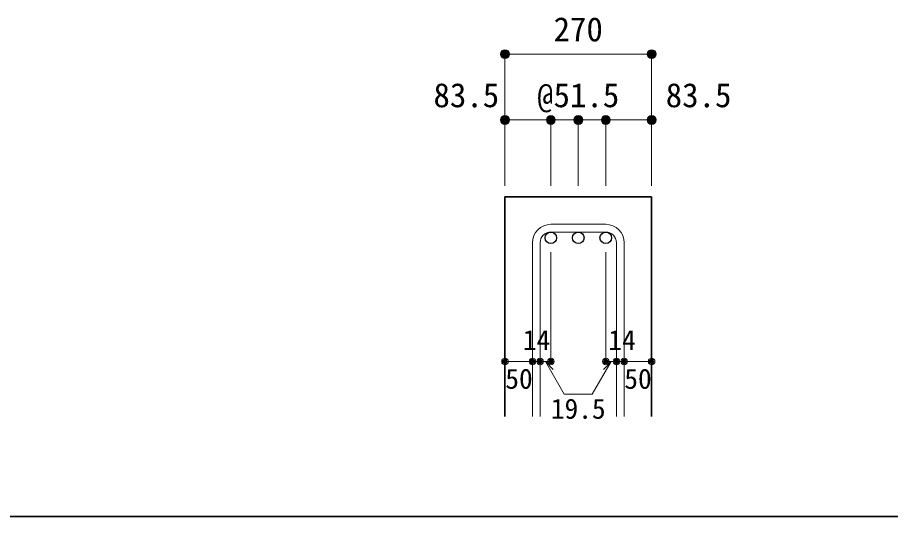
# Model space of a CAD drawing. Units: millimetres at full size, sheet at 1:20; details may follow other scales. Extents: x -3982 to 3969, y -2797 to 2801.
# Drawn here: x -628 to 962, y 2 to 911 of the extents above; entities that cross this region are included whole.
import ezdxf
from ezdxf.enums import TextEntityAlignment as Align

# ---------------------------------------------------------------- set-up
doc = ezdxf.new("R2010")
doc.units = ezdxf.units.MM
doc.header["$LTSCALE"] = 20
doc.header["$PDMODE"] = 32
doc.header["$PDSIZE"] = 12
for name, color, linetype, lineweight in [('6-1_躯体線', 2, 'Continuous', 35), ('6-5_梁主筋', 7, 'Continuous', 18), ('6-6_S.T.P.', 7, 'Continuous', 18), ('6-D_寸法', 4, 'Continuous', 9), ('F-0_枠', 6, 'Continuous', 40)]:
    doc.layers.add(name, color=color, linetype=linetype, lineweight=lineweight)
doc.styles.add('ＭＳ ゴシック', font='')
doc.styles.get('ＭＳ ゴシック').set_extended_font_data('MS Gothic')

msp = doc.modelspace()

# ---------------------------------------------------------------- linework, layer by layer
at = {"layer": '6-1_躯体線'}
for p, q in [((259.79, 584.12), (259.79, 184.12)), ((259.79, 584.12), (526.79, 584.12)), ((526.79, 584.12), (526.79, 184.12))]:
    msp.add_line(p, q, dxfattribs=at)
at = {"layer": '6-5_梁主筋', "color": 3, "lineweight": 25}
for centre in [(343.29, 509.62), (393.29, 509.62), (443.29, 509.62)]:
    msp.add_circle(centre, 10.5, dxfattribs=at)
at = {"layer": '6-6_S.T.P.'}
for p, q in [((443.29, 534.12), (343.29, 534.12)), ((443.29, 520.12), (343.29, 520.12)), ((309.79, 500.62), (309.79, 184.12)), ((323.79, 500.62), (323.79, 184.12)), ((462.79, 500.62), (462.79, 184.12)), ((476.79, 500.62), (476.79, 184.12))]:
    msp.add_line(p, q, dxfattribs=at)
for centre, radius, start, end in [((343.29, 500.62), 33.5, 90, 180), ((443.29, 500.62), 33.5, 0, 90), ((343.29, 500.62), 19.5, 90, 180), ((443.29, 500.62), 19.5, 0, 90)]:
    msp.add_arc(centre, radius, start, end, dxfattribs=at)
at = {"layer": '6-D_寸法'}
for p, q in [((259.79, 844.12), (526.79, 844.12)), ((526.79, 844.12), (526.79, 724.12)), ((259.79, 724.12), (259.79, 604.12)), ((343.29, 724.12), (343.29, 604.12)), ((343.29, 724.12), (393.29, 724.12)), ((393.29, 724.12), (393.29, 604.12)), ((393.29, 724.12), (526.79, 724.12)), ((443.29, 724.12), (443.29, 604.12)), ((526.79, 724.12), (526.79, 604.12)), ((343.29, 284.12), (343.29, 483.45)), ((443.29, 284.12), (443.29, 483.45)), ((259.79, 284.12), (309.79, 284.12)), ((309.79, 284.12), (343.29, 284.12)), ((333.54, 284.12), (347.68, 269.98)), ((333.54, 284.12), (367.76, 224.85)), ((453.04, 284.12), (418.82, 224.85)), ((453.04, 284.12), (438.9, 269.98)), ((443.29, 284.12), (526.79, 284.12)), ((462.79, 284.12), (476.79, 284.12)), ((367.76, 224.85), (418.82, 224.85))]:
    msp.add_line(p, q, dxfattribs=at)
msp.add_lwpolyline([(259.79, 844.12), (259.79, 724.12), (343.29, 724.12)], dxfattribs=at)
for centre, radius in [((259.79, 844.12), 8), ((259.79, 844.12), 7.2), ((259.79, 844.12), 6.4), ((259.79, 844.12), 5.6), ((259.79, 844.12), 4.8), ((259.79, 844.12), 4), ((259.79, 844.12), 3.2), ((259.79, 844.12), 2.4), ((259.79, 844.12), 1.6), ((259.79, 844.12), 0.8), ((526.79, 844.12), 8), ((526.79, 844.12), 7.2), ((526.79, 844.12), 6.4), ((526.79, 844.12), 5.6), ((526.79, 844.12), 4.8), ((526.79, 844.12), 4), ((526.79, 844.12), 3.2), ((526.79, 844.12), 2.4), ((526.79, 844.12), 1.6), ((526.79, 844.12), 0.8), ((259.79, 724.12), 8), ((259.79, 724.12), 7.2), ((343.29, 724.12), 8), ((343.29, 724.12), 7.2), ((393.29, 724.12), 8), ((393.29, 724.12), 7.2), ((443.29, 724.12), 8), ((443.29, 724.12), 7.2), ((526.79, 724.12), 8), ((526.79, 724.12), 7.2), ((259.79, 724.12), 6.4), ((259.79, 724.12), 5.6), ((259.79, 724.12), 4.8), ((259.79, 724.12), 4), ((259.79, 724.12), 3.2), ((259.79, 724.12), 2.4), ((259.79, 724.12), 1.6), ((259.79, 724.12), 0.8), ((343.29, 724.12), 6.4), ((343.29, 724.12), 5.6), ((343.29, 724.12), 4.8), ((343.29, 724.12), 4), ((343.29, 724.12), 3.2), ((343.29, 724.12), 2.4), ((343.29, 724.12), 1.6), ((343.29, 724.12), 0.8), ((393.29, 724.12), 6.4), ((393.29, 724.12), 5.6), ((393.29, 724.12), 4.8), ((393.29, 724.12), 4), ((393.29, 724.12), 3.2), ((393.29, 724.12), 2.4), ((393.29, 724.12), 1.6), ((393.29, 724.12), 0.8), ((443.29, 724.12), 6.4), ((443.29, 724.12), 5.6), ((443.29, 724.12), 4.8), ((443.29, 724.12), 4), ((443.29, 724.12), 3.2), ((443.29, 724.12), 2.4), ((443.29, 724.12), 1.6), ((443.29, 724.12), 0.8), ((526.79, 724.12), 6.4), ((526.79, 724.12), 5.6), ((526.79, 724.12), 4.8), ((526.79, 724.12), 4), ((526.79, 724.12), 3.2), ((526.79, 724.12), 2.4), ((526.79, 724.12), 1.6), ((526.79, 724.12), 0.8), ((259.79, 284.12), 4), ((259.79, 284.12), 3.6), ((259.79, 284.12), 3.2), ((259.79, 284.12), 2.8), ((259.79, 284.12), 2.4), ((259.79, 284.12), 2), ((309.79, 284.12), 4), ((309.79, 284.12), 3.6), ((309.79, 284.12), 3.2), ((309.79, 284.12), 2.8), ((309.79, 284.12), 2.4), ((309.79, 284.12), 2), ((323.79, 284.12), 4), ((323.79, 284.12), 3.6), ((323.79, 284.12), 3.2), ((323.79, 284.12), 2.8), ((323.79, 284.12), 2.4), ((323.79, 284.12), 2), ((343.29, 284.12), 4), ((343.29, 284.12), 3.6), ((343.29, 284.12), 3.2), ((343.29, 284.12), 2.8), ((343.29, 284.12), 2.4), ((343.29, 284.12), 2), ((443.29, 284.12), 4), ((443.29, 284.12), 3.6), ((443.29, 284.12), 3.2), ((443.29, 284.12), 2.8), ((443.29, 284.12), 2.4), ((443.29, 284.12), 2), ((462.79, 284.12), 4), ((462.79, 284.12), 3.6), ((462.79, 284.12), 3.2), ((462.79, 284.12), 2.8), ((462.79, 284.12), 2.4), ((462.79, 284.12), 2), ((476.79, 284.12), 4), ((476.79, 284.12), 3.6), ((476.79, 284.12), 3.2), ((476.79, 284.12), 2.8), ((476.79, 284.12), 2.4), ((476.79, 284.12), 2), ((526.79, 284.12), 4), ((526.79, 284.12), 3.6), ((526.79, 284.12), 3.2), ((526.79, 284.12), 2.8), ((526.79, 284.12), 2.4), ((526.79, 284.12), 2), ((259.79, 284.12), 1.6), ((259.79, 284.12), 1.2), ((259.79, 284.12), 0.8), ((259.79, 284.12), 0.4), ((309.79, 284.12), 1.6), ((309.79, 284.12), 1.2), ((309.79, 284.12), 0.8), ((309.79, 284.12), 0.4), ((323.79, 284.12), 1.6), ((323.79, 284.12), 1.2), ((323.79, 284.12), 0.8), ((323.79, 284.12), 0.4), ((343.29, 284.12), 1.6), ((343.29, 284.12), 1.2), ((343.29, 284.12), 0.8), ((343.29, 284.12), 0.4), ((443.29, 284.12), 1.6), ((443.29, 284.12), 1.2), ((443.29, 284.12), 0.8), ((443.29, 284.12), 0.4), ((462.79, 284.12), 1.6), ((462.79, 284.12), 1.2), ((462.79, 284.12), 0.8), ((462.79, 284.12), 0.4), ((476.79, 284.12), 1.6), ((476.79, 284.12), 1.2), ((476.79, 284.12), 0.8), ((476.79, 284.12), 0.4), ((526.79, 284.12), 1.6), ((526.79, 284.12), 1.2), ((526.79, 284.12), 0.8), ((526.79, 284.12), 0.4)]:
    msp.add_circle(centre, radius, dxfattribs=at)
at = {"layer": '6-D_寸法', "color": 7}
for p in [(259.79, 844.12), (526.79, 844.12), (259.79, 724.12), (343.29, 724.12), (393.29, 724.12), (443.29, 724.12), (526.79, 724.12), (259.79, 284.12), (309.79, 284.12), (323.79, 284.12), (343.29, 284.12), (443.29, 284.12), (462.79, 284.12), (476.79, 284.12), (526.79, 284.12)]:
    msp.add_point(p, dxfattribs=at)
at = {"layer": 'F-0_枠', "color": 2, "lineweight": 35}
msp.add_line((2482.4, 1.97), (-3981.92, 1.97), dxfattribs=at)

# ---------------------------------------------------------------- texts
at = {"layer": '6-D_寸法', "style": 'ＭＳ ゴシック'}
for s, height, p in [('270', 43.99, (348.29, 854.12)), ('83.5', 43.99, (129.61, 734.12)), ('@51.5', 43.99, (318.29, 734.12)), ('83.5', 43.99, (552.42, 734.12)), ('14', 36.66, (292.27, 294.11)), ('14', 36.66, (447.95, 294.11)), ('50', 36.66, (260.38, 223.57)), ('50', 36.66, (477.04, 223.54)), ('19.5', 36.66, (343.29, 169.04))]:
    msp.add_text(s, height=height, dxfattribs=at).set_placement(p, align=Align.BOTTOM_LEFT)

doc.saveas('drawing.dxf')
